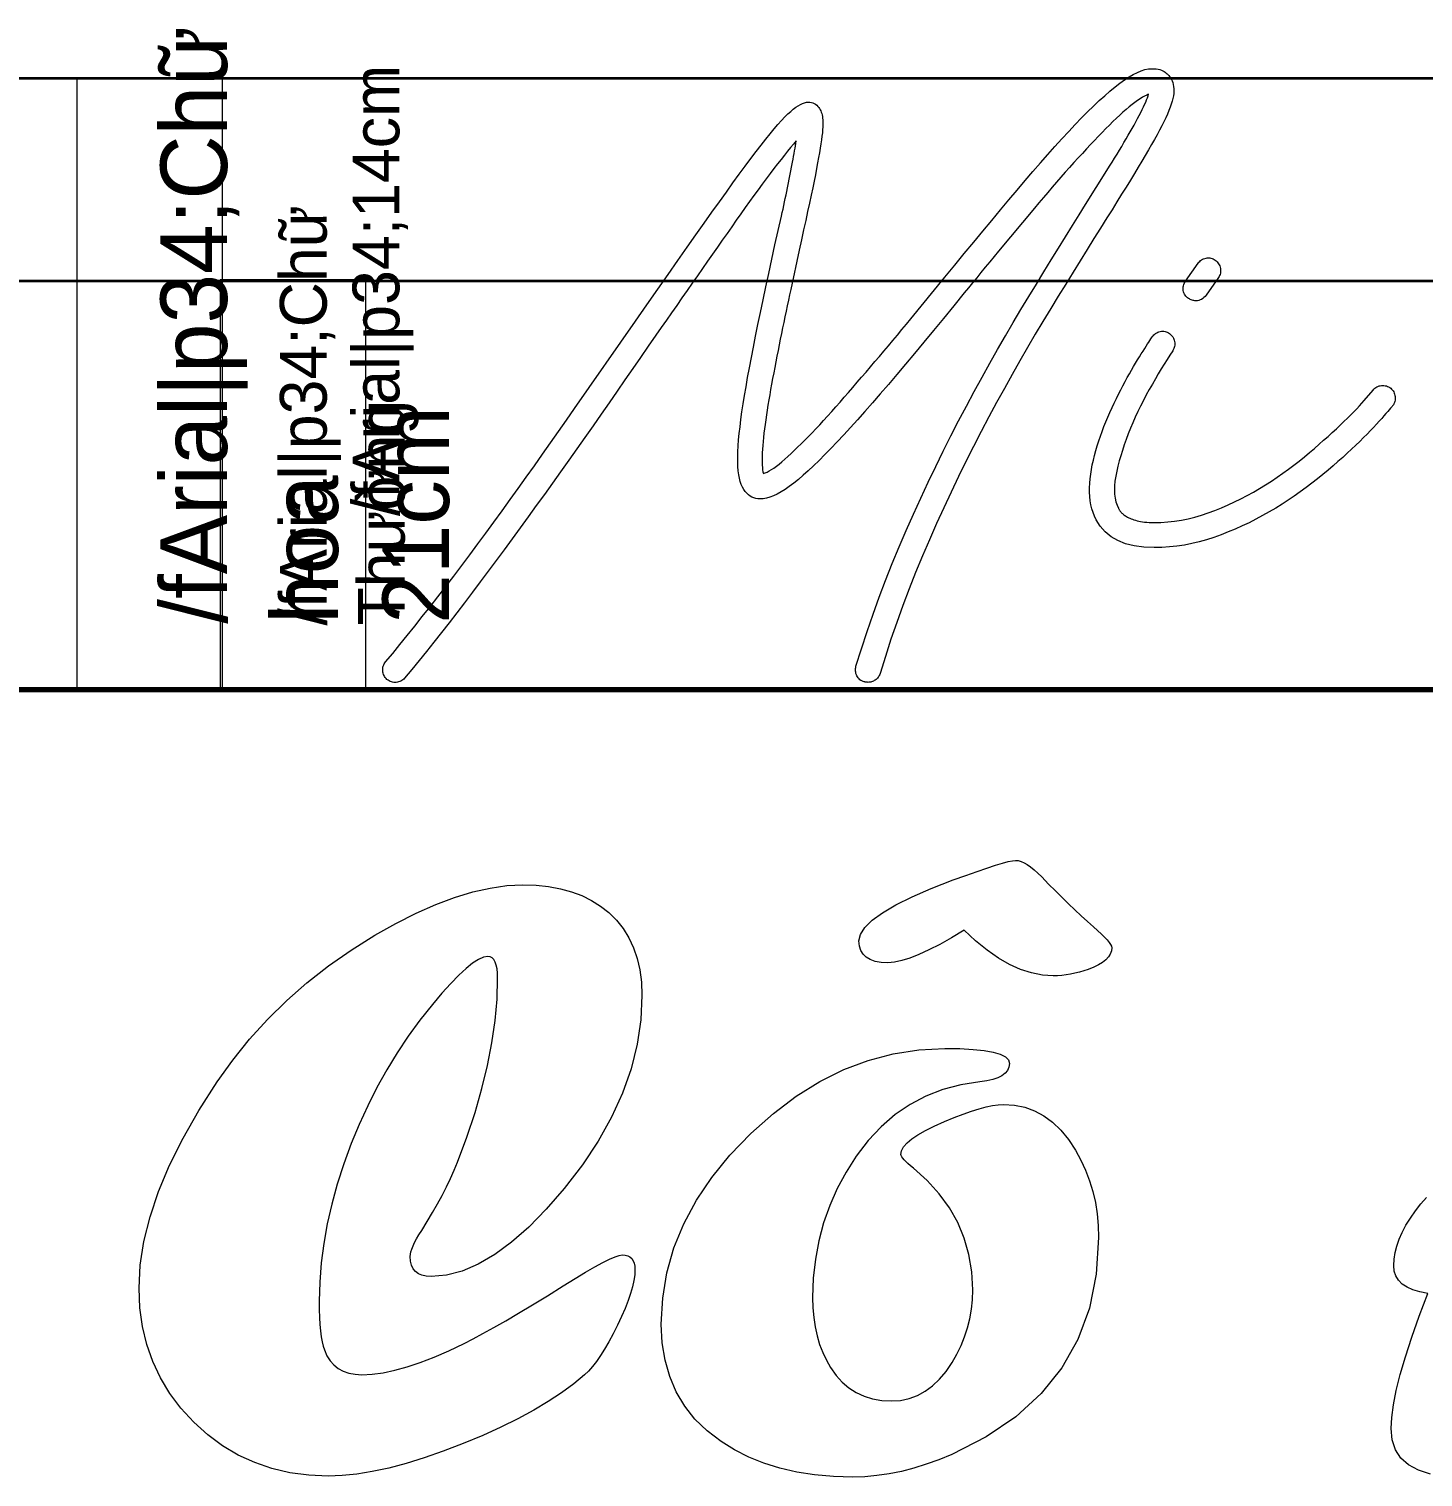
# Model space of a CAD drawing. Header units: millimetres. Extents: x -1222 to 1280, y -244 to 317.
# Drawn here: x -537.1 to -59.1, y -240.5 to 255.9 of the extents above; entities that cross this region are included whole.
import ezdxf
from ezdxf.lldxf.tags import DXFTag

# ---------------------------------------------------------------- set-up
doc = ezdxf.new("R2010")
doc.units = ezdxf.units.MM
doc.header["$MEASUREMENT"] = 0
doc.layers.add('Tool', color=7, linetype='Continuous')
tags = doc.linetypes.add('New Line1', pattern=[0.7, 0.2, -0.5]).pattern_tags.tags
tags[6:7] = [DXFTag(74, 4), DXFTag(75, 0), DXFTag(340, '0'), DXFTag(46, 1.0), DXFTag(50, 0.0), DXFTag(44, 0.0), DXFTag(45, 0.0)]
tags[4:5] = [DXFTag(74, 4), DXFTag(75, 0), DXFTag(340, '0'), DXFTag(46, 1.0), DXFTag(50, 0.0), DXFTag(44, 0.0), DXFTag(45, 0.0)]
tags = doc.linetypes.add('New Line2', pattern=[0.7, 0.2, -0.5]).pattern_tags.tags
tags[6:7] = [DXFTag(74, 4), DXFTag(75, 0), DXFTag(340, '0'), DXFTag(46, 1.0), DXFTag(50, 0.0), DXFTag(44, 0.0), DXFTag(45, 0.0)]
tags[4:5] = [DXFTag(74, 4), DXFTag(75, 0), DXFTag(340, '0'), DXFTag(46, 1.0), DXFTag(50, 0.0), DXFTag(44, 0.0), DXFTag(45, 0.0)]
tags = doc.linetypes.add('New Line3', pattern=[0.7, 0.2, -0.5]).pattern_tags.tags
tags[6:7] = [DXFTag(74, 4), DXFTag(75, 0), DXFTag(340, '0'), DXFTag(46, 1.0), DXFTag(50, 0.0), DXFTag(44, 0.0), DXFTag(45, 0.0)]
tags[4:5] = [DXFTag(74, 4), DXFTag(75, 0), DXFTag(340, '0'), DXFTag(46, 1.0), DXFTag(50, 0.0), DXFTag(44, 0.0), DXFTag(45, 0.0)]
tags = doc.linetypes.add('New Line4', pattern=[0.7, 0.2, -0.5]).pattern_tags.tags
tags[6:7] = [DXFTag(74, 4), DXFTag(75, 0), DXFTag(340, '0'), DXFTag(46, 1.0), DXFTag(50, 0.0), DXFTag(44, 0.0), DXFTag(45, 0.0)]
tags[4:5] = [DXFTag(74, 4), DXFTag(75, 0), DXFTag(340, '0'), DXFTag(46, 1.0), DXFTag(50, 0.0), DXFTag(44, 0.0), DXFTag(45, 0.0)]

msp = doc.modelspace()

# ---------------------------------------------------------------- linework, layer by layer
at = {"layer": 'Tool', "linetype": 'New Line3', "lineweight": 35}
msp.add_lwpolyline([(-1073.0716, 239.0283), (535.63, 239.0283)], dxfattribs=at)
at = {"layer": 'Tool', "lineweight": 9}
for points in [[(-520.7431, 29.0526), (-470.7431, 29.0526), (-470.7431, 239.0526), (-520.7431, 239.0526), (-520.7431, 29.0526)], [(-145.4478, 238.7434), (-145.1588, 238.132), (-144.9269, 237.4883), (-144.7521, 236.8123), (-144.6343, 236.1042), (-144.5735, 235.3637), (-144.5698, 234.5911), (-144.6231, 233.7862), (-144.7335, 232.949), (-144.9059, 232.0635), (-145.1452, 231.1135), (-145.4516, 230.099), (-145.8249, 229.02), (-146.2652, 227.8765), (-146.7724, 226.6685), (-147.3466, 225.396), (-147.9878, 224.059), (-148.696, 222.6501), (-149.4711, 221.1618), (-150.3133, 219.5942), (-151.2224, 217.9472), (-152.1985, 216.2208), (-153.2415, 214.415), (-154.3515, 212.5298), (-155.5285, 210.5653), (-156.7749, 208.5077), (-158.0933, 206.3435), (-159.4836, 204.0727), (-160.9458, 201.6951), (-162.48, 199.2109), (-164.0861, 196.6201), (-165.7641, 193.9226), (-167.5141, 191.1184), (-169.7254, 187.611), (-171.9938, 183.9945), (-174.3192, 180.2688), (-176.7017, 176.434), (-179.1413, 172.4901), (-181.6379, 168.437), (-184.1915, 164.2748), (-186.8022, 160.0034), (-189.4427, 155.6378), (-192.0856, 151.1928), (-194.731, 146.6684), (-197.3789, 142.0647), (-200.0293, 137.3815), (-202.6822, 132.619), (-205.3375, 127.7772), (-207.9953, 122.8559), (-210.6407, 117.8577), (-213.2589, 112.7852), (-215.8498, 107.6382), (-218.4133, 102.4168), (-220.9496, 97.121), (-223.4586, 91.7508), (-225.9403, 86.3062), (-228.3947, 80.7872), (-230.7946, 75.2086), (-233.1126, 69.5854), (-235.3487, 63.9175), (-237.503, 58.205), (-239.5754, 52.4478), (-241.566, 46.646), (-243.4747, 40.7995), (-245.3016, 34.9084), (-245.4318, 34.5611), (-245.5844, 34.2337), (-245.7592, 33.9261), (-245.9564, 33.6384), (-246.176, 33.3705), (-246.4178, 33.1225), (-246.682, 32.8943), (-246.9685, 32.6859), (-247.2674, 32.4999), (-247.5687, 32.3386), (-247.8726, 32.2022), (-248.1789, 32.0906), (-248.4877, 32.0037), (-248.799, 31.9417), (-249.1128, 31.9045), (-249.4291, 31.8921), (-249.6226, 31.8946), (-249.8061, 31.902), (-249.9798, 31.9144), (-250.1435, 31.9318), (-250.2973, 31.9542), (-250.4411, 31.9815), (-250.5751, 32.0137), (-250.6991, 32.0509), (-251.1208, 32.1873), (-251.5127, 32.3585), (-251.8748, 32.5644), (-252.2072, 32.805), (-252.5098, 33.0803), (-252.7827, 33.3903), (-253.0258, 33.7351), (-253.2391, 34.1146), (-253.4177, 34.514), (-253.5566, 34.9183), (-253.6558, 35.3276), (-253.7154, 35.7418), (-253.7352, 36.161), (-253.7154, 36.5852), (-253.6558, 37.0143), (-253.5566, 37.4484), (-251.6901, 43.4189), (-249.7417, 49.3447), (-247.7114, 55.2259), (-245.5993, 61.0625), (-243.4053, 66.8544), (-241.1294, 72.6016), (-238.7717, 78.3042), (-236.3322, 83.9622), (-233.8393, 89.5594), (-231.3217, 95.0796), (-228.7792, 100.523), (-226.2119, 105.8895), (-223.6198, 111.1791), (-221.0029, 116.3918), (-218.3612, 121.5276), (-215.6947, 126.5865), (-213.0171, 131.566), (-210.3419, 136.4637), (-207.6692, 141.2795), (-204.999, 146.0135), (-202.3312, 150.6656), (-199.6659, 155.2359), (-197.0031, 159.7243), (-194.3428, 164.1309), (-191.711, 168.4444), (-189.1338, 172.6538), (-186.6112, 176.759), (-184.1432, 180.76), (-181.7297, 184.6568), (-179.3708, 188.4494), (-177.0664, 192.1379), (-174.8166, 195.7222), (-167.5141, 207.3903), (-166.6124, 208.8265), (-165.7331, 210.2379), (-164.8761, 211.6244), (-164.0414, 212.9862), (-163.2291, 214.3232), (-162.4391, 215.6354), (-161.6714, 216.9227), (-160.926, 218.1853), (-160.2054, 219.4206), (-159.5121, 220.6261), (-158.8461, 221.8018), (-158.2074, 222.9478), (-157.596, 224.064), (-157.0118, 225.1504), (-156.4549, 226.2071), (-155.9253, 227.234), (-155.4317, 228.2175), (-154.9827, 229.144), (-154.5784, 230.0134), (-154.2188, 230.8258), (-153.9037, 231.5811), (-153.6334, 232.2793), (-153.4077, 232.9205), (-153.2266, 233.5047), (-153.8864, 233.2281), (-154.5958, 232.8746), (-155.3548, 232.4443), (-156.1635, 231.937), (-157.0217, 231.3528), (-157.9296, 230.6918), (-158.887, 229.9538), (-159.8941, 229.139), (-160.9421, 228.256), (-162.0224, 227.3134), (-163.1349, 226.3113), (-164.2796, 225.2497), (-165.4566, 224.1285), (-166.6658, 222.9478), (-167.9073, 221.7076), (-169.181, 220.4078), (-170.4832, 219.0572), (-171.8103, 217.6644), (-173.1621, 216.2295), (-174.5388, 214.7524), (-175.9403, 213.2331), (-177.3665, 211.6716), (-178.8176, 210.068), (-180.2935, 208.4222), (-181.7842, 206.7454), (-183.28, 205.0488), (-184.7806, 203.3323), (-186.2863, 201.5959), (-187.7969, 199.8398), (-189.3125, 198.0637), (-190.833, 196.2679), (-192.3585, 194.4522), (-204.6616, 179.6884), (-206.1995, 177.833), (-207.7175, 175.9974), (-209.2157, 174.1817), (-210.6941, 172.3859), (-212.1526, 170.6099), (-213.5913, 168.8537), (-215.0101, 167.1174), (-216.4091, 165.4009), (-220.0455, 160.9522), (-223.5727, 156.6548), (-226.9908, 152.5087), (-230.2997, 148.5139), (-233.4995, 144.6704), (-236.5902, 140.9782), (-239.5717, 137.4374), (-242.4441, 134.0478), (-245.2173, 130.8046), (-247.9011, 127.7027), (-250.4957, 124.7423), (-253.001, 121.9232), (-255.4169, 119.2456), (-257.7436, 116.7093), (-259.981, 114.3144), (-262.1291, 112.0609), (-264.1929, 109.9476), (-266.1772, 107.9731), (-268.0822, 106.1376), (-269.9079, 104.4409), (-271.6541, 102.8832), (-273.321, 101.4643), (-274.9085, 100.1844), (-276.4166, 99.0434), (-277.8577, 98.0388), (-279.2443, 97.1682), (-280.5763, 96.4315), (-281.8538, 95.8287), (-283.0766, 95.3599), (-284.2449, 95.0251), (-285.3587, 94.8242), (-286.4178, 94.7572), (-287.1917, 94.7969), (-287.9259, 94.9159), (-288.6205, 95.1144), (-289.2753, 95.3922), (-289.8905, 95.7494), (-290.4659, 96.1859), (-291.0017, 96.7019), (-291.4978, 97.2972), (-292.0237, 97.9868), (-292.49, 98.7855), (-292.8968, 99.6933), (-293.2441, 100.7103), (-293.5318, 101.8364), (-293.76, 103.0717), (-293.9287, 104.4161), (-294.0378, 105.8697), (-294.0911, 107.4411), (-294.0924, 109.1389), (-294.0416, 110.9633), (-293.9386, 112.9142), (-293.7836, 114.9916), (-293.5765, 117.1955), (-293.3173, 119.5259), (-293.006, 121.9828), (-292.6438, 124.5761), (-292.2321, 127.3158), (-291.7707, 130.2018), (-291.2597, 133.2342), (-290.6991, 136.4129), (-290.0889, 139.738), (-289.4291, 143.2094), (-288.7197, 146.8272), (-287.9619, 150.605), (-287.157, 154.5563), (-286.305, 158.6813), (-285.4058, 162.98), (-284.4595, 167.4522), (-283.4661, 172.0982), (-282.4255, 176.9177), (-281.3378, 181.9109), (-279.1153, 191.674), (-278.84, 192.9192), (-278.5696, 194.1545), (-278.3042, 195.3799), (-278.0438, 196.5953), (-277.7883, 197.8008), (-277.5378, 198.9964), (-277.2922, 200.1821), (-277.0516, 201.3578), (-275.3053, 210.1684), (-275.1118, 211.1854), (-274.9283, 212.1726), (-274.7547, 213.1301), (-274.591, 214.0578), (-274.4372, 214.9557), (-274.2933, 215.8239), (-274.1593, 216.6623), (-274.0353, 217.4709), (-274.9742, 216.3931), (-275.9651, 215.2236), (-277.0082, 213.9623), (-278.1033, 212.6092), (-279.2505, 211.1643), (-280.4498, 209.6276), (-281.7012, 207.9992), (-283.0047, 206.279), (-284.3491, 204.4844), (-285.7233, 202.6327), (-287.1273, 200.724), (-288.561, 198.7582), (-290.0245, 196.7354), (-291.5177, 194.6556), (-293.0407, 192.5187), (-294.5935, 190.3247), (-296.1736, 188.0823), (-297.7784, 185.8003), (-299.4081, 183.4786), (-301.0626, 181.1172), (-302.7418, 178.7161), (-304.4459, 176.2753), (-306.1748, 173.7948), (-307.9285, 171.2747), (-309.6958, 168.7347), (-311.4657, 166.1947), (-313.2379, 163.6547), (-315.0127, 161.1147), (-316.79, 158.5747), (-318.5697, 156.0347), (-320.3519, 153.4947), (-322.1366, 150.9547), (-324.7659, 147.1348), (-327.415, 143.295), (-330.084, 139.4354), (-332.7729, 135.5559), (-335.4815, 131.6566), (-338.2101, 127.7375), (-340.9584, 123.7985), (-343.7266, 119.8397), (-346.5047, 115.8796), (-349.2828, 111.9369), (-352.061, 108.0115), (-354.8391, 104.1036), (-357.6172, 100.2129), (-360.3954, 96.3397), (-363.1735, 92.4838), (-365.9516, 88.6453), (-368.7235, 84.8341), (-371.483, 81.06), (-374.2302, 77.3232), (-376.9649, 73.6236), (-379.6872, 69.9611), (-382.3971, 66.3359), (-385.0946, 62.7479), (-387.7797, 59.1971), (-390.445, 55.7021), (-393.083, 52.2816), (-395.6937, 48.9355), (-398.2771, 45.6637), (-400.8332, 42.4664), (-403.362, 39.3435), (-405.8636, 36.295), (-408.3378, 33.3209), (-408.6256, 33.0208), (-408.9332, 32.7553), (-409.2606, 32.5247), (-409.6079, 32.3287), (-409.975, 32.1675), (-410.3619, 32.041), (-410.7687, 31.9492), (-411.1953, 31.8921), (-411.6269, 31.8723), (-412.0486, 31.8921), (-412.4604, 31.9517), (-412.8622, 32.0509), (-413.2541, 32.1898), (-413.6361, 32.3684), (-414.0082, 32.5866), (-414.3703, 32.8446), (-414.6704, 33.1696), (-414.9359, 33.5094), (-415.1666, 33.8641), (-415.3625, 34.2337), (-415.5238, 34.6182), (-415.6503, 35.0175), (-415.7421, 35.4318), (-415.7991, 35.8609), (-415.8189, 36.29), (-415.7991, 36.7043), (-415.7395, 37.1036), (-415.6403, 37.4881), (-415.5014, 37.8577), (-415.3228, 38.2124), (-415.1046, 38.5522), (-414.8466, 38.8771), (-412.4058, 41.8165), (-409.9254, 44.8402), (-407.4052, 47.9482), (-404.8454, 51.1406), (-402.2458, 54.4173), (-399.6066, 57.7783), (-396.9277, 61.2237), (-394.2091, 64.7534), (-391.4682, 68.3439), (-388.7223, 71.9716), (-385.9715, 75.6365), (-383.2157, 79.3386), (-380.4549, 83.0779), (-377.6892, 86.8544), (-374.9185, 90.6681), (-372.1428, 94.519), (-369.3672, 98.3923), (-366.5965, 102.273), (-363.8308, 106.1611), (-361.07, 110.0567), (-358.3142, 113.9597), (-355.5634, 117.8702), (-352.8175, 121.7881), (-350.0766, 125.7134), (-329.1216, 155.7172), (-325.2397, 161.302), (-321.5314, 166.6263), (-317.9967, 171.6902), (-314.6357, 176.4936), (-311.4482, 181.0365), (-308.4345, 185.3191), (-305.5943, 189.3412), (-302.9278, 193.1028), (-300.4077, 196.6387), (-298.0066, 199.9836), (-295.7246, 203.1375), (-293.5616, 206.1004), (-291.5177, 208.8724), (-289.5928, 211.4533), (-287.787, 213.8433), (-286.1003, 216.0422), (-284.5178, 218.0638), (-283.0246, 219.9216), (-281.6206, 221.6158), (-280.306, 223.1462), (-279.0806, 224.5129), (-277.9445, 225.716), (-276.8978, 226.7553), (-275.9403, 227.6309), (-275.0474, 228.3751), (-274.1941, 229.02), (-273.3805, 229.5657), (-272.6066, 230.0122), (-271.8723, 230.3594), (-271.1778, 230.6075), (-270.523, 230.7563), (-269.9078, 230.8059), (-269.3646, 230.7761), (-268.8462, 230.6868), (-268.3526, 230.538), (-267.8838, 230.3297), (-267.4398, 230.0618), (-267.0206, 229.7343), (-266.6262, 229.3474), (-266.2566, 228.9009), (-266.0284, 228.5673), (-265.82, 228.2014), (-265.6315, 227.8033), (-265.4629, 227.3729), (-265.314, 226.9103), (-265.1851, 226.4155), (-265.0759, 225.8884), (-264.9866, 225.329), (-264.9233, 224.7089), (-264.8923, 223.9995), (-264.8936, 223.2008), (-264.9271, 222.3128), (-264.9928, 221.3355), (-265.0908, 220.2689), (-265.221, 219.113), (-265.3835, 217.8678), (-265.5794, 216.5184), (-265.8101, 215.05), (-266.0755, 213.4625), (-266.3757, 211.7559), (-266.7105, 209.9303), (-267.0801, 207.9856), (-267.4845, 205.9218), (-267.9235, 203.739), (-268.4035, 201.4061), (-268.9306, 198.8922), (-269.5048, 196.1971), (-270.1261, 193.321), (-270.7946, 190.2639), (-271.5102, 187.0256), (-272.2729, 183.6063), (-273.0828, 180.0059), (-275.9403, 166.5915), (-276.3372, 164.7398), (-276.7341, 162.8758), (-277.131, 160.9993), (-277.5278, 159.1104), (-277.9247, 157.2091), (-278.3216, 155.2955), (-278.7184, 153.3694), (-279.1153, 151.4309), (-279.5097, 149.4887), (-279.8992, 147.5515), (-280.2836, 145.6192), (-280.6632, 143.6919), (-281.0377, 141.7695), (-281.4073, 139.8521), (-281.7719, 137.9397), (-282.1316, 136.0322), (-282.4813, 134.1446), (-282.8162, 132.2917), (-283.1362, 130.4735), (-283.4413, 128.69), (-283.7315, 126.9413), (-284.0068, 125.2273), (-284.2672, 123.548), (-284.5128, 121.9034), (-284.7398, 120.3022), (-284.9444, 118.7532), (-285.1267, 117.2562), (-285.2867, 115.8114), (-285.4244, 114.4186), (-285.5398, 113.0779), (-285.6328, 111.7893), (-285.7035, 110.5528), (-285.7494, 109.3833), (-285.768, 108.2956), (-285.7593, 107.2898), (-285.7233, 106.3658), (-285.66, 105.5237), (-285.5695, 104.7634), (-285.4517, 104.085), (-285.3066, 103.4884), (-284.6865, 103.6905), (-284.0168, 103.9795), (-283.2974, 104.3553), (-282.5285, 104.8179), (-281.7099, 105.3673), (-280.8417, 106.0036), (-279.924, 106.7266), (-278.9566, 107.5365), (-277.9471, 108.4171), (-276.9028, 109.3522), (-275.8238, 110.3419), (-274.71, 111.3862), (-273.5616, 112.485), (-272.3784, 113.6384), (-271.1604, 114.8464), (-269.9078, 116.109), (-268.6267, 117.4224), (-267.3232, 118.783), (-265.9974, 120.1906), (-264.6493, 121.6454), (-263.2788, 123.1474), (-261.886, 124.6964), (-260.4709, 126.2926), (-259.0335, 127.9359), (-257.5787, 129.6115), (-256.1115, 131.3044), (-254.6319, 133.0147), (-253.1399, 134.7423), (-251.6355, 136.4873), (-250.1186, 138.2497), (-248.5894, 140.0294), (-247.0478, 141.8265), (-245.5012, 143.636), (-243.9571, 145.4529), (-242.4155, 147.2773), (-240.8764, 149.1092), (-239.3398, 150.9484), (-237.8056, 152.7951), (-236.2739, 154.6493), (-234.7447, 156.5109), (-223.0766, 170.7984), (-219.7032, 174.911), (-216.4091, 178.9145), (-213.1944, 182.8088), (-210.0591, 186.594), (-207.0031, 190.2701), (-204.0266, 193.837), (-201.1294, 197.2948), (-198.3116, 200.6434), (-195.5695, 203.8767), (-192.8992, 206.9885), (-190.3009, 209.9787), (-187.7746, 212.8473), (-185.3201, 215.5944), (-182.9377, 218.22), (-180.6271, 220.724), (-178.3885, 223.1065), (-176.2218, 225.36), (-174.127, 227.4771), (-172.1042, 229.4578), (-170.1533, 231.302), (-168.2744, 233.0098), (-166.4674, 234.5812), (-164.7323, 236.0162), (-163.0691, 237.3147), (-161.4741, 238.4681), (-159.9437, 239.4677), (-158.4777, 240.3136), (-157.0763, 241.0056), (-155.7393, 241.5439), (-154.4668, 241.9283), (-153.2588, 242.159), (-152.1153, 242.2359), (-151.3489, 242.2173), (-150.637, 242.1615), (-149.9797, 242.0685), (-149.3769, 241.9382), (-148.8287, 241.7708), (-148.3351, 241.5662), (-147.8961, 241.3243), (-147.5116, 241.0453), (-147.1668, 240.7489), (-146.8468, 240.4549), (-146.5517, 240.1635), (-146.2813, 239.8745), (-146.0357, 239.588), (-145.8149, 239.304), (-145.619, 239.0224), (-145.4478, 238.7434)], [(-139.574, 163.4959), (-139.9138, 163.7464), (-140.2189, 164.0218), (-140.4893, 164.3219), (-140.725, 164.6469), (-140.9259, 164.9966), (-141.0921, 165.3712), (-141.2236, 165.7705), (-141.3203, 166.1947), (-141.3774, 166.6263), (-141.3898, 167.048), (-141.3575, 167.4597), (-141.2806, 167.8616), (-141.1591, 168.2535), (-140.9929, 168.6355), (-140.782, 169.0075), (-140.5265, 169.3697), (-136.2403, 175.5609), (-135.9898, 175.9007), (-135.7144, 176.2058), (-135.4143, 176.4762), (-135.0894, 176.7119), (-134.7396, 176.9128), (-134.365, 177.079), (-133.9657, 177.2105), (-133.5415, 177.3072), (-133.1099, 177.3667), (-132.6882, 177.3865), (-132.2765, 177.3667), (-131.8747, 177.3072), (-131.4827, 177.208), (-131.1007, 177.0691), (-130.7287, 176.8905), (-130.3665, 176.6722), (-130.0267, 176.3844), (-129.7216, 176.0769), (-129.4512, 175.7494), (-129.2156, 175.4022), (-129.0147, 175.035), (-128.8485, 174.6481), (-128.717, 174.2413), (-128.6203, 173.8147), (-128.5608, 173.3831), (-128.5409, 172.9614), (-128.5608, 172.5496), (-128.6203, 172.1478), (-128.7195, 171.7559), (-128.8584, 171.3739), (-129.037, 171.0018), (-129.2553, 170.6397), (-133.5415, 164.6072), (-133.8739, 164.1607), (-134.2361, 163.7738), (-134.628, 163.4463), (-135.0497, 163.1785), (-135.5011, 162.9701), (-135.9823, 162.8213), (-136.4933, 162.732), (-137.034, 162.7022), (-137.3515, 162.7146), (-137.669, 162.7518), (-137.9865, 162.8138), (-138.304, 162.9006), (-138.6215, 163.0122), (-138.939, 163.1486), (-139.2565, 163.3099), (-139.574, 163.4959)], [(-471.6011, 29.9178), (-421.6011, 29.9178), (-421.6011, 169.9178), (-471.6011, 169.9178), (-471.6011, 29.9178)], [(-70.2003, 132.6984), (-69.8989, 132.4107), (-69.6298, 132.1031), (-69.3929, 131.7757), (-69.1883, 131.4284), (-69.0159, 131.0613), (-68.8757, 130.6744), (-68.7678, 130.2676), (-68.6922, 129.8409), (-68.6537, 129.4093), (-68.6575, 128.9876), (-68.7033, 128.5758), (-68.7914, 128.174), (-68.9216, 127.7821), (-69.094, 127.4001), (-69.3086, 127.028), (-69.5653, 126.6659), (-69.7278, 126.4947), (-69.9771, 126.2194), (-70.3131, 125.8399), (-70.7361, 125.3562), (-71.2458, 124.7684), (-71.8423, 124.0763), (-72.5257, 123.2801), (-73.2959, 122.3797), (-74.1467, 121.4024), (-75.0719, 120.3755), (-76.0715, 119.2989), (-77.1456, 118.1728), (-78.294, 116.9971), (-79.5169, 115.7717), (-80.8142, 114.4968), (-82.1859, 113.1722), (-83.6246, 111.8116), (-85.1228, 110.4288), (-86.6805, 109.0236), (-88.2978, 107.5961), (-89.9746, 106.1462), (-91.7109, 104.6741), (-93.5068, 103.1796), (-95.3622, 101.6628), (-97.2697, 100.1485), (-99.2218, 98.6614), (-101.2186, 97.2017), (-103.26, 95.7692), (-105.3461, 94.364), (-107.4768, 92.9861), (-109.6522, 91.6355), (-111.8722, 90.3122), (-114.1307, 89.0298), (-116.4214, 87.802), (-118.7443, 86.6287), (-121.0995, 85.51), (-123.487, 84.4458), (-125.9067, 83.4363), (-128.3586, 82.4813), (-130.8428, 81.5809), (-133.3506, 80.7624), (-135.8732, 80.0529), (-138.4107, 79.4527), (-140.9631, 78.9615), (-143.5304, 78.5795), (-146.1125, 78.3067), (-148.7096, 78.143), (-151.3215, 78.0884), (-154.8959, 78.2372), (-158.1577, 78.6837), (-161.107, 79.4279), (-163.7438, 80.4697), (-166.068, 81.8091), (-168.0796, 83.4462), (-169.7787, 85.381), (-171.1653, 87.6134), (-171.7569, 88.8264), (-172.2617, 90.084), (-172.6796, 91.3862), (-173.0108, 92.7331), (-173.2551, 94.1247), (-173.4126, 95.5609), (-173.4833, 97.0417), (-173.4672, 98.5672), (-173.3816, 100.1212), (-173.2439, 101.6876), (-173.0542, 103.2664), (-172.8124, 104.8576), (-172.5184, 106.4612), (-172.1724, 108.0772), (-171.7743, 109.7057), (-171.3241, 111.3465), (-170.8317, 112.9923), (-170.3071, 114.6356), (-169.7502, 116.2764), (-169.1611, 117.9148), (-168.5397, 119.5507), (-167.8861, 121.184), (-167.2003, 122.815), (-166.4822, 124.4434), (-165.7467, 126.0532), (-165.0088, 127.6283), (-164.2684, 129.1687), (-163.5255, 130.6744), (-162.7801, 132.1453), (-162.0322, 133.5815), (-161.2818, 134.9829), (-160.529, 136.3497), (-159.7849, 137.673), (-159.0606, 138.9443), (-158.3561, 140.1634), (-157.6715, 141.3305), (-157.0067, 142.4454), (-156.3618, 143.5083), (-155.7367, 144.5191), (-155.1315, 145.4778), (-154.561, 146.3695), (-154.0401, 147.1794), (-153.5688, 147.9074), (-153.1471, 148.5536), (-152.7751, 149.1179), (-152.4526, 149.6003), (-152.1798, 150.0009), (-151.9565, 150.3197), (-151.706, 150.6608), (-151.4307, 150.9696), (-151.1305, 151.2461), (-150.8056, 151.4905), (-150.4559, 151.7025), (-150.0813, 151.8824), (-149.682, 152.03), (-149.2578, 152.1453), (-148.8262, 152.221), (-148.4045, 152.2495), (-147.9927, 152.2309), (-147.5909, 152.1651), (-147.199, 152.0523), (-146.817, 151.8923), (-146.4449, 151.6851), (-146.0828, 151.4309), (-145.743, 151.1804), (-145.4379, 150.905), (-145.1675, 150.6049), (-144.9319, 150.28), (-144.7309, 149.9302), (-144.5647, 149.5557), (-144.4333, 149.1563), (-144.3365, 148.7322), (-144.277, 148.3006), (-144.2572, 147.8789), (-144.277, 147.4671), (-144.3365, 147.0653), (-144.4357, 146.6734), (-144.5746, 146.2914), (-144.7532, 145.9193), (-144.9715, 145.5572), (-145.9302, 144.0999), (-146.9013, 142.5856), (-147.8848, 141.0142), (-148.8807, 139.3858), (-149.889, 137.7003), (-150.9098, 135.9577), (-151.9429, 134.1581), (-152.9884, 132.3015), (-154.0215, 130.4139), (-155.0174, 128.5213), (-155.9761, 126.6237), (-156.8976, 124.7212), (-157.7819, 122.8137), (-158.629, 120.9013), (-159.4388, 118.9839), (-160.2115, 117.0615), (-160.9383, 115.1503), (-161.6105, 113.2664), (-162.2282, 111.4098), (-162.7912, 109.5804), (-163.2997, 107.7784), (-163.7536, 106.0036), (-164.153, 104.2561), (-164.4978, 102.5359), (-164.7607, 100.8715), (-164.9145, 99.2915), (-164.9592, 97.7957), (-164.8947, 96.3844), (-164.7211, 95.0573), (-164.4383, 93.8146), (-164.0464, 92.6562), (-163.5453, 91.5822), (-163.4982, 91.4582), (-163.4362, 91.3242), (-163.3593, 91.1803), (-163.2675, 91.0266), (-163.1608, 90.8628), (-163.0393, 90.6892), (-162.9028, 90.5057), (-162.7515, 90.3122), (-162.5816, 90.1138), (-162.3894, 89.9153), (-162.1748, 89.7169), (-161.938, 89.5184), (-161.6788, 89.32), (-161.3972, 89.1215), (-161.0934, 88.9231), (-160.7672, 88.7247), (-160.4162, 88.5287), (-160.0379, 88.3377), (-159.6324, 88.1517), (-159.1995, 87.9706), (-158.7394, 87.7945), (-158.252, 87.6233), (-157.7373, 87.4571), (-157.1953, 87.2959), (-156.6173, 87.1471), (-155.9947, 87.0181), (-155.3275, 86.909), (-154.6156, 86.8197), (-153.859, 86.7502), (-153.0578, 86.7006), (-152.212, 86.6708), (-151.3215, 86.6609), (-148.9824, 86.713), (-146.6483, 86.8693), (-144.3192, 87.1297), (-141.995, 87.4944), (-139.6757, 87.9632), (-137.3615, 88.5362), (-135.0521, 89.2134), (-132.7478, 89.9947), (-130.4596, 90.8542), (-128.1986, 91.7658), (-125.965, 92.7294), (-123.7586, 93.7452), (-121.5795, 94.813), (-119.4277, 95.9329), (-117.3032, 97.1049), (-115.2059, 98.329), (-113.1422, 99.5928), (-111.1181, 100.8839), (-109.1338, 102.2023), (-107.1891, 103.548), (-105.2841, 104.9209), (-103.4188, 106.3211), (-101.5931, 107.7486), (-99.8072, 109.2034), (-98.0696, 110.6582), (-96.3891, 112.0857), (-94.7656, 113.4859), (-93.1992, 114.8589), (-91.6898, 116.2045), (-90.2375, 117.5229), (-88.8422, 118.814), (-87.504, 120.0778), (-86.2303, 121.3031), (-85.0285, 122.4789), (-83.8986, 123.605), (-82.8407, 124.6815), (-81.8547, 125.7084), (-80.9407, 126.6857), (-80.0986, 127.6134), (-79.3284, 128.4915), (-76.2328, 132.0634), (-75.9451, 132.4007), (-75.6375, 132.6984), (-75.3101, 132.9564), (-74.9628, 133.1747), (-74.5957, 133.3533), (-74.2088, 133.4922), (-73.802, 133.5914), (-73.3753, 133.6509), (-72.9437, 133.6707), (-72.522, 133.6509), (-72.1102, 133.5913), (-71.7084, 133.4921), (-71.3165, 133.3532), (-70.9345, 133.1746), (-70.5624, 132.9564), (-70.2003, 132.6984)], [(-216.4967, -53.0765), (-220.8216, -55.679), (-224.8389, -57.9383), (-228.5506, -59.8532), (-231.9583, -61.4226), (-235.0638, -62.6453), (-237.8688, -63.5201), (-240.3752, -64.0458), (-242.5846, -64.2213), (-244.9203, -64.1043), (-246.9427, -63.7536), (-248.6524, -63.1698), (-250.0499, -62.3534), (-251.1358, -61.3052), (-251.9108, -60.0256), (-252.3753, -58.5153), (-252.53, -56.7748), (-252.0241, -54.4955), (-250.5067, -52.1183), (-247.9785, -49.644), (-244.44, -47.073), (-239.8918, -44.406), (-234.3345, -41.6435), (-227.7687, -38.7862), (-220.195, -35.8345), (-215.8916, -34.2697), (-212.0527, -32.9116), (-208.6787, -31.7609), (-205.7704, -30.8181), (-203.3283, -30.0837), (-201.3529, -29.5585), (-199.8449, -29.2429), (-198.8049, -29.1376), (-197.8958, -29.2266), (-196.9292, -29.4937), (-195.9041, -29.9388), (-194.8192, -30.5619), (-193.6735, -31.3631), (-192.4656, -32.3423), (-191.1945, -33.4996), (-189.859, -34.8349), (-187.5, -37.2666), (-185.1831, -39.614), (-182.9083, -41.877), (-180.6758, -44.0557), (-178.4854, -46.15), (-176.3372, -48.16), (-174.2311, -50.0857), (-172.1672, -51.927), (-170.6913, -53.22), (-169.4123, -54.4001), (-168.33, -55.4665), (-167.4445, -56.4187), (-166.7557, -57.2561), (-166.2638, -57.9781), (-165.9686, -58.5842), (-165.8702, -59.0737), (-165.9966, -60.189), (-166.3754, -61.2493), (-167.0061, -62.2556), (-167.888, -63.2093), (-169.0206, -64.1114), (-170.4032, -64.9631), (-172.0353, -65.7657), (-173.9164, -66.5202), (-175.4485, -67.0308), (-176.9712, -67.4753), (-178.4846, -67.8529), (-179.9886, -68.1632), (-181.4832, -68.4056), (-182.9685, -68.5794), (-184.4444, -68.6842), (-185.9109, -68.7192), (-189.6029, -68.4755), (-193.3324, -67.7439), (-197.0994, -66.5238), (-200.9039, -64.8148), (-204.7459, -62.6161), (-208.6253, -59.9272), (-212.5423, -56.7475), (-216.4967, -53.0765)], [(-376.4226, -69.5688), (-376.4742, -67.8283), (-376.6295, -66.318), (-376.8891, -65.0384), (-377.2535, -63.9902), (-377.7233, -63.1738), (-378.2991, -62.59), (-378.9814, -62.2393), (-379.771, -62.1223), (-381.2636, -62.3777), (-383.0062, -63.1445), (-385.0007, -64.4231), (-387.2488, -66.2142), (-389.7522, -68.5183), (-392.5128, -71.336), (-395.5322, -74.668), (-398.8122, -78.5147), (-403.0522, -83.8698), (-407.0755, -89.4018), (-410.881, -95.1096), (-414.4674, -100.9918), (-417.8336, -107.0474), (-420.9785, -113.2752), (-423.9007, -119.674), (-426.5993, -126.2426), (-429.181, -133.2027), (-431.4166, -140.1026), (-433.3066, -146.9426), (-434.8517, -153.7236), (-436.0524, -160.4459), (-436.9094, -167.1103), (-437.4231, -173.7173), (-437.5942, -180.2675), (-437.5662, -183.1535), (-437.4825, -185.8134), (-437.3438, -188.2461), (-437.1507, -190.4503), (-436.9036, -192.425), (-436.6033, -194.1689), (-436.2502, -195.6809), (-435.845, -196.9598), (-434.9712, -198.9463), (-433.8866, -200.6698), (-432.5911, -202.1298), (-431.0848, -203.3256), (-429.3676, -204.2567), (-427.4396, -204.9226), (-425.3007, -205.3225), (-422.951, -205.4559), (-419.4532, -205.2895), (-415.7059, -204.7898), (-411.708, -203.9563), (-407.4582, -202.7884), (-402.9554, -201.2854), (-398.1984, -199.4469), (-393.1861, -197.2722), (-387.9172, -194.7608), (-384.8601, -193.2054), (-381.4616, -191.3882), (-377.7223, -189.3098), (-373.6426, -186.9707), (-369.2233, -184.3716), (-364.4648, -181.5131), (-359.3679, -178.3957), (-353.933, -175.02), (-349.878, -172.5251), (-346.2592, -170.3628), (-343.0774, -168.5332), (-340.3331, -167.0362), (-338.0268, -165.8719), (-336.1592, -165.0402), (-334.7308, -164.5412), (-333.7423, -164.3749), (-332.7068, -164.4546), (-331.8112, -164.6935), (-331.055, -165.0918), (-330.4376, -165.6493), (-329.9585, -166.3662), (-329.6169, -167.2423), (-329.4124, -168.2778), (-329.3444, -169.4726), (-329.4381, -171.246), (-329.7192, -173.1927), (-330.1878, -175.3128), (-330.8437, -177.6063), (-331.6871, -180.0731), (-332.7178, -182.7133), (-333.936, -185.5268), (-335.3416, -188.5137), (-336.8293, -191.4699), (-338.2941, -194.1908), (-339.7367, -196.675), (-341.1576, -198.9214), (-342.5575, -200.9289), (-343.9368, -202.6962), (-345.2963, -204.2223), (-346.6364, -205.5059), (-350.354, -208.598), (-354.4968, -211.6515), (-359.0636, -214.6651), (-364.0533, -217.6378), (-369.4646, -220.5682), (-375.2965, -223.4554), (-381.5477, -226.298), (-388.2171, -229.0949), (-395.0576, -231.7118), (-401.5976, -233.9778), (-407.8366, -235.8936), (-413.774, -237.4598), (-419.4092, -238.6769), (-424.7416, -239.5456), (-429.7706, -240.0663), (-434.4957, -240.2398), (-441.2026, -239.9494), (-447.6419, -239.0786), (-453.813, -237.628), (-459.7152, -235.5982), (-465.3481, -232.9897), (-470.7109, -229.8032), (-475.8032, -226.0392), (-480.6243, -221.6984), (-485.0168, -216.9311), (-488.8236, -211.8873), (-492.0448, -206.5671), (-494.6803, -200.9705), (-496.7301, -195.0974), (-498.1943, -188.9479), (-499.0728, -182.522), (-499.3656, -175.8196), (-498.9464, -167.9412), (-497.689, -159.7864), (-495.5942, -151.3552), (-492.6625, -142.6475), (-488.8944, -133.6634), (-484.2906, -124.4028), (-478.8516, -114.8658), (-472.578, -105.0524), (-467.2229, -97.5769), (-461.466, -90.4435), (-455.3085, -83.6521), (-448.7515, -77.2028), (-441.7964, -71.0955), (-434.4441, -65.3302), (-426.6959, -59.9069), (-418.553, -54.8257), (-411.3307, -50.7681), (-404.3573, -47.2534), (-397.6333, -44.281), (-391.1595, -41.8504), (-384.9363, -39.961), (-378.9644, -38.6121), (-373.2443, -37.8032), (-367.7766, -37.5337), (-363.2505, -37.6814), (-358.9674, -38.1248), (-354.9268, -38.8646), (-351.1281, -39.9013), (-347.5706, -41.2356), (-344.2539, -42.8679), (-341.1773, -44.799), (-338.3402, -47.0293), (-335.6696, -49.653), (-333.355, -52.5385), (-331.3965, -55.6851), (-329.7942, -59.0924), (-328.5479, -62.7598), (-327.6577, -66.6866), (-327.1235, -70.8722), (-326.9455, -75.3162), (-327.3624, -83.7824), (-328.6127, -92.2006), (-330.6958, -100.5695), (-333.6112, -108.8881), (-337.3582, -117.1552), (-341.9362, -125.3695), (-347.3447, -133.53), (-353.5831, -141.6354), (-359.7398, -148.715), (-365.7666, -154.8488), (-371.6644, -160.0374), (-377.4346, -164.2812), (-383.0783, -167.581), (-388.5966, -169.9372), (-393.9908, -171.3505), (-399.262, -171.8215), (-400.9322, -171.7137), (-402.3817, -171.3904), (-403.6097, -170.8516), (-404.6158, -170.0973), (-405.3993, -169.1274), (-405.9597, -167.942), (-406.2963, -166.5411), (-406.4087, -164.9247), (-406.3477, -164.1795), (-406.1643, -163.3301), (-405.8579, -162.3753), (-405.4279, -161.3138), (-404.8738, -160.1447), (-404.1949, -158.8665), (-403.3906, -157.4783), (-402.4605, -155.9788), (-400.5465, -152.924), (-398.7403, -149.9066), (-397.0419, -146.9267), (-395.4512, -143.9844), (-393.9683, -141.0794), (-392.5932, -138.212), (-391.3258, -135.3821), (-390.1662, -132.5896), (-386.9498, -123.9802), (-384.1604, -115.5811), (-381.7985, -107.3916), (-379.8647, -99.4112), (-378.3597, -91.6393), (-377.2839, -84.0754), (-376.638, -76.7187), (-376.4226, -69.5688)], [(-223.0936, -93.6077), (-217.9094, -93.6874), (-213.4145, -93.9271), (-209.6096, -94.3272), (-206.4951, -94.8884), (-204.0717, -95.6112), (-202.34, -96.4962), (-201.3005, -97.544), (-200.9539, -98.7553), (-201.1131, -100.0016), (-201.5903, -101.1167), (-202.385, -102.1006), (-203.4965, -102.9534), (-204.9242, -103.6749), (-206.6676, -104.2653), (-208.7262, -104.7244), (-211.0992, -105.0524), (-217.598, -106.0574), (-223.7512, -107.6855), (-229.56, -109.9368), (-235.0256, -112.8113), (-240.1492, -116.3089), (-244.932, -120.4296), (-249.375, -125.1735), (-253.4796, -130.5406), (-256.9771, -136.0038), (-260.0102, -141.6362), (-262.5782, -147.4385), (-264.6806, -153.4112), (-266.3169, -159.555), (-267.4863, -165.8703), (-268.1884, -172.3578), (-268.4226, -179.0181), (-268.3266, -182.5251), (-268.0384, -185.8868), (-267.5582, -189.1033), (-266.8858, -192.1745), (-266.0214, -195.1005), (-264.9649, -197.8813), (-263.7162, -200.5168), (-262.2755, -203.007), (-260.3756, -205.6941), (-258.2742, -208.0211), (-255.9714, -209.9885), (-253.4671, -211.5968), (-250.7613, -212.8467), (-247.854, -213.7388), (-244.7453, -214.2736), (-241.4351, -214.4517), (-238.3074, -214.2455), (-235.3325, -213.6271), (-232.5087, -212.5963), (-229.8343, -211.1533), (-227.3074, -209.2979), (-224.9264, -207.0302), (-222.6894, -204.3501), (-220.5948, -201.2578), (-218.9432, -198.4091), (-217.5119, -195.4855), (-216.3007, -192.4869), (-215.3098, -189.4133), (-214.539, -186.2648), (-213.9885, -183.0413), (-213.6582, -179.7428), (-213.5481, -176.3694), (-213.8666, -170.1753), (-214.8217, -164.2617), (-216.4129, -158.6281), (-218.6395, -153.2738), (-221.5009, -148.1983), (-224.9966, -143.401), (-229.1261, -138.8814), (-233.8886, -134.6387), (-234.889, -133.828), (-235.7542, -133.0824), (-236.4846, -132.4011), (-237.0809, -131.7837), (-237.5437, -131.2296), (-237.8735, -130.7381), (-238.071, -130.3088), (-238.1367, -129.9409), (-237.9047, -128.6807), (-237.2082, -127.3749), (-236.0468, -126.0245), (-234.4197, -124.6309), (-232.3264, -123.195), (-229.7664, -121.7181), (-226.739, -120.2014), (-223.2436, -118.6461), (-219.9428, -117.2756), (-216.8622, -116.0879), (-214.0018, -115.0829), (-211.3616, -114.2606), (-208.9416, -113.6211), (-206.7419, -113.1643), (-204.7623, -112.8902), (-203.003, -112.7988), (-199.2547, -113.0447), (-195.6939, -113.7819), (-192.3204, -115.01), (-189.1344, -116.7282), (-186.1358, -118.9361), (-183.3246, -121.633), (-180.7008, -124.8183), (-178.2644, -128.4915), (-176.4185, -131.8768), (-174.8168, -135.361), (-173.4599, -138.9448), (-172.3484, -142.6287), (-171.4829, -146.4134), (-170.864, -150.2994), (-170.4922, -154.2873), (-170.3681, -158.3777), (-171.1552, -170.9717), (-173.5166, -182.6274), (-177.4523, -193.3437), (-182.9623, -203.1195), (-190.0465, -211.9534), (-198.7049, -219.8445), (-208.9377, -226.7915), (-220.7447, -232.7932), (-225.1113, -234.604), (-229.4399, -236.1752), (-233.7298, -237.5063), (-237.9805, -238.5968), (-242.1914, -239.4459), (-246.3618, -240.0531), (-250.4912, -240.4179), (-254.5791, -240.5396), (-261.3048, -240.3498), (-267.7254, -239.7806), (-273.8402, -238.8318), (-279.6487, -237.5035), (-285.1504, -235.7957), (-290.3445, -233.7084), (-295.2306, -231.2416), (-299.8081, -228.3953), (-304.6058, -224.7151), (-308.7657, -220.6465), (-312.2872, -216.1903), (-315.1697, -211.3469), (-317.4127, -206.117), (-319.0156, -200.5012), (-319.9778, -194.4999), (-320.2986, -188.1139), (-319.8184, -179.2048), (-318.3776, -170.5065), (-315.9764, -162.019), (-312.6147, -153.7423), (-308.2925, -145.6765), (-303.0098, -137.8216), (-296.7666, -130.1775), (-289.5629, -122.7442), (-281.8835, -115.9105), (-274.0255, -109.99), (-265.9883, -104.9818), (-257.7713, -100.8856), (-249.3739, -97.7006), (-240.7956, -95.4264), (-232.0357, -94.0623), (-223.0936, -93.6077)]]:
    msp.add_lwpolyline(points, close=True, dxfattribs=at)
at = {"layer": 'Tool', "linetype": 'New Line2', "lineweight": 35}
msp.add_lwpolyline([(-1217.9023, 169.5535), (390.7993, 169.5535)], dxfattribs=at)
at = {"layer": 'Tool', "linetype": 'New Line1', "lineweight": 35}
msp.add_lwpolyline([(-1222.3151, 29.8843), (386.3865, 29.8843)], dxfattribs=at)
at = {"layer": 'Tool', "linetype": 'New Line4', "lineweight": 35}
msp.add_lwpolyline([(-1077.0591, 28.9774), (531.6425, 28.9774)], dxfattribs=at)
at = {"layer": 'Tool', "lineweight": 9}
msp.add_lwpolyline([(-56.5708, -239.4987), (-60.6939, -238.1967), (-64.0674, -236.3728), (-66.6912, -234.0265), (-68.5653, -231.1573), (-69.6898, -227.7644), (-70.0646, -223.8474), (-69.8678, -220.1062), (-69.2775, -215.78), (-68.2935, -210.8693), (-66.916, -205.3747), (-65.145, -199.2967), (-62.9803, -192.636), (-60.4222, -185.3932), (-57.4704, -177.5688), (-60.2113, -177.0602), (-62.5868, -176.3584), (-64.5968, -175.4622), (-66.2414, -174.3703), (-67.5204, -173.0816), (-68.4341, -171.595), (-68.9823, -169.9093), (-69.165, -168.0232), (-69.05, -165.8445), (-68.7043, -163.619), (-68.1266, -161.3466), (-67.3158, -159.0274), (-66.2708, -156.6613), (-64.9903, -154.2484), (-63.4733, -151.7886), (-61.7184, -149.2819), (-59.8348, -146.8689), (-57.9319, -144.6903)], dxfattribs=at)

# ---------------------------------------------------------------- texts
at = {"layer": 'Tool', "width": 50, "attachment_point": 1, "rotation": 90}
for s, insert, char_height in [('/fArial|p34;Chữ hoa 21cm', (-492.0371, 51.9718), 22.829544), ('/fArial|p34;14cm', (-426.1782, 88.8863), 16.051752), ('/fArial|p34;Chữ Thường ', (-451.0844, 51.3542), 16.051752)]:
    msp.add_mtext(s, dxfattribs=dict(at, insert=insert, char_height=char_height))

doc.saveas('drawing.dxf')
